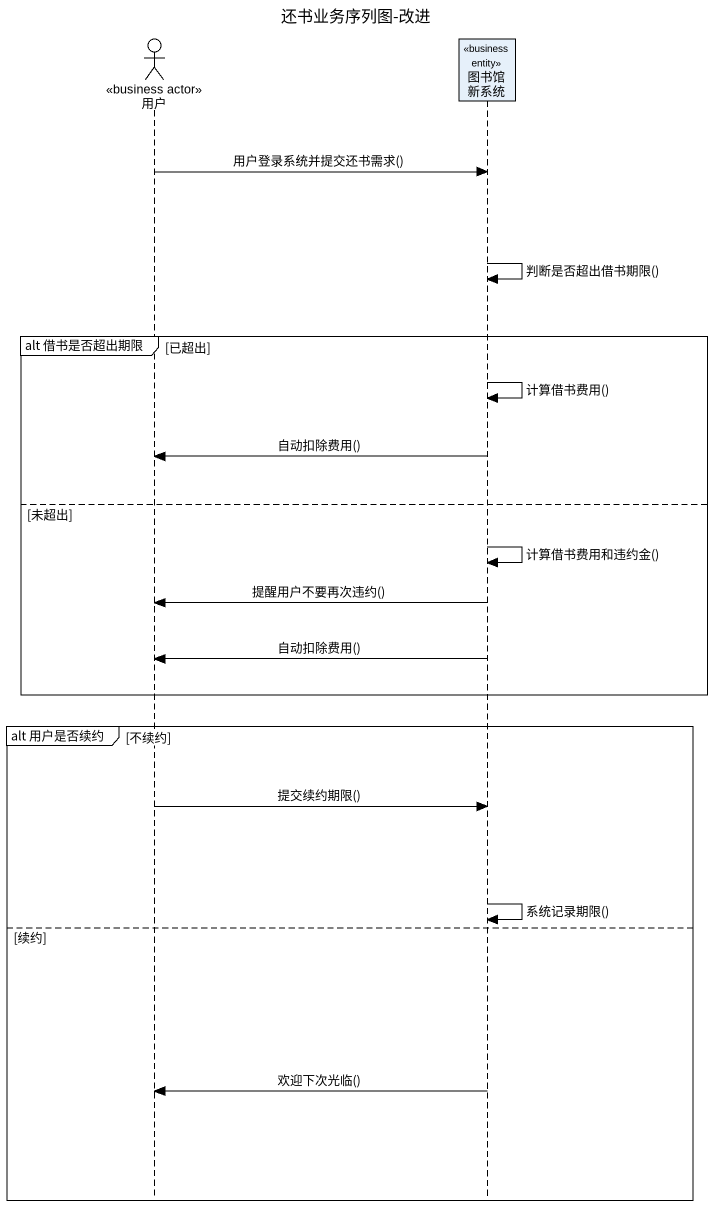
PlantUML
@startuml
title 还书业务序列图-改进
hide footbox
actor 用户 <<business actor>>
participant 图书馆新系统 <<business entity>>

用户 -> 图书馆新系统 : 用户登录系统并提交还书需求()
图书馆新系统 -> 图书馆新系统 : 判断是否超出借书期限()
group alt 借书是否超出期限 [已超出]
  图书馆新系统 -> 图书馆新系统 : 计算借书费用()
  图书馆新系统 -> 用户 : 自动扣除费用()
else 未超出
  图书馆新系统 -> 图书馆新系统 : 计算借书费用和违约金()
  图书馆新系统 -> 用户 : 提醒用户不要再次违约()
  图书馆新系统 -> 用户 : 自动扣除费用()
end
group alt 用户是否续约 [不续约]
  用户 -> 图书馆新系统 : 提交续约期限()
  图书馆新系统 -> 图书馆新系统 : 系统记录期限()
else 续约
  图书馆新系统 -> 用户 : 欢迎下次光临()
end
@enduml
